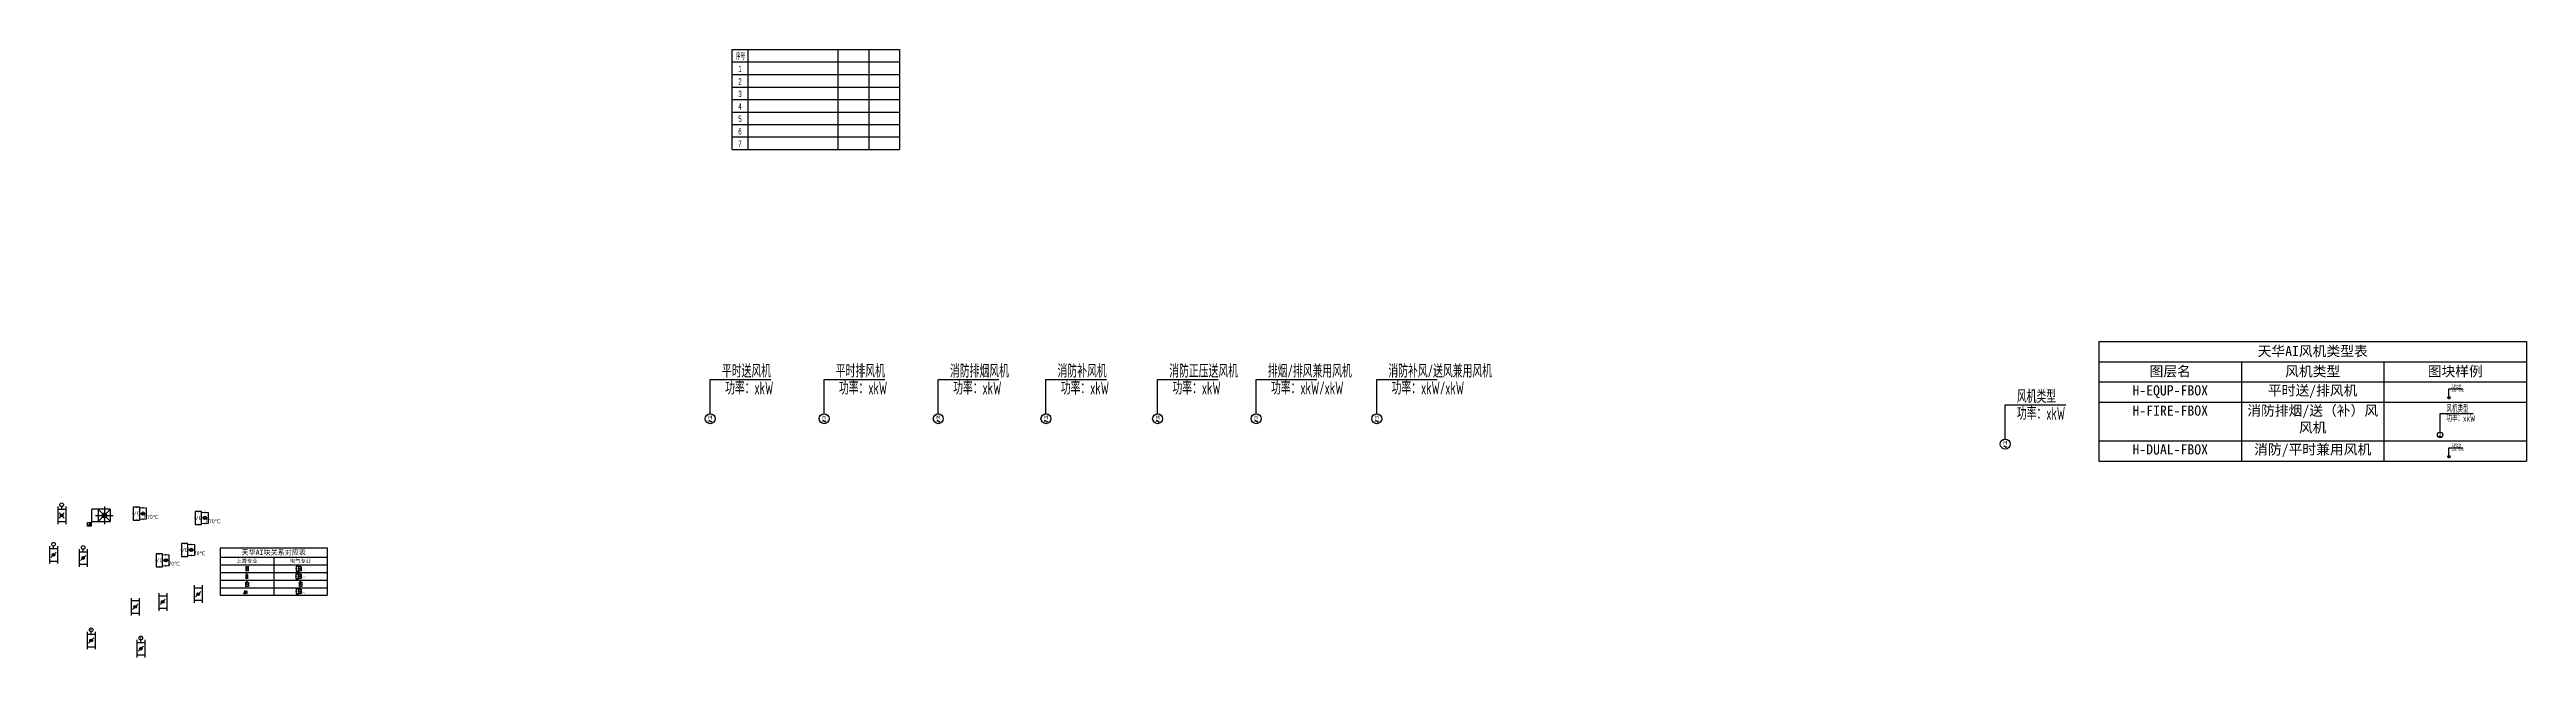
# Model space of a CAD drawing. Header units: millimetres. Extents: x -3085 to 96251, y -1566 to 22776.
import ezdxf
from ezdxf.enums import TextEntityAlignment as Align

# ---------------------------------------------------------------- set-up
doc = ezdxf.new("R2010")
doc.units = ezdxf.units.MM
doc.linetypes.add('DASHED2', pattern=[0.375, 0.25, -0.125])
for name, color, linetype in [('E-UNIV-NOTE', 6, 'Continuous'), ('EQUIP-动力', 3, 'Continuous'), ('EQUIP-消防', 3, 'Continuous'), ('H-DAPP-FDAMP', 161, 'Continuous'), ('H-DAPP-GRIL', 11, 'Continuous'), ('M-VT-TEXT', 21, 'Continuous')]:
    doc.layers.add(name, color=color, linetype=linetype)
doc.styles.add('_TCH_DIM', font='JZFZ_ENG', dxfattribs={"width": 0.8, "bigfont": 'JZFZ_CNA'})
doc.styles.add('_TEL_ATTDEF', font='GBENOR', dxfattribs={"width": 0.8, "height": 3, "bigfont": 'GBCBIG'})
doc.styles.add('_TEL_DIM', font='BZXW', dxfattribs={"width": 0.8, "height": 3.5, "bigfont": 'BZHZ'})
doc.styles.add('TH-STYLE3', font='TSSDENG', dxfattribs={"width": 0.7, "bigfont": 'TSSDCHN'})

# ---------------------------------------------------------------- blocks, each defined once
blk = doc.blocks.new('*U3')
for p, q in [((-160, 350), (-160, -350)), ((-160, 250), (160, 250)), ((-106, -106), (106, 106)), ((160, 350), (160, -350)), ((-160, -250), (160, -250))]:
    blk.add_line(p, q)
blk.add_circle((0, 0), 55)
blk = doc.blocks.new('A$C120A6ACC')
for p, q in [((0, 700), (0, 0)), ((0, 600), (320, 600)), ((0, 100), (320, 100)), ((54, 244), (266, 456)), ((320, 700), (320, 0))]:
    blk.add_line(p, q)
blk.add_circle((160, 350), 55)
blk = doc.blocks.new('$equip$00002773')
for p, q in [((0.65, 0.65), (-0.65, 0.65)), ((-0.65, 0.65), (-0.65, 0)), ((-0.65, 0), (0.65, 0)), ((0.65, 0), (0.65, 0.65))]:
    blk.add_line(p, q)
at = {"const_width": 0.05}
blk.add_lwpolyline([(-0.65, 0.65), (-0.65, 0), (0.65, 0), (0.65, 0.65), (-0.65, 0.65), (-0.65, 0)], dxfattribs=at)
for p in [(-0.65, 0.33), (0, 0.65), (0, 0), (0.65, 0.33)]:
    blk.add_point(p)
at = {"color": 7}
blk.add_attdef('$TEXT$', text='', height=0.4, dxfattribs=at).set_placement((0.01, 0.34), align=Align.MIDDLE_CENTER)
at = {"color": 7, "flags": 1}
for tag, p in [('A', (0, 0)), ('B', (0.9, 0.25))]:
    blk.add_attdef(tag, text='', height=0.4, dxfattribs=at).set_placement(p, align=Align.MIDDLE_CENTER)
blk = doc.blocks.new('$equip$00002402')
at = {"lineweight": 20}
for p, q in [((0.32, 0.56), (-0.33, 0.56)), ((-0.33, -0.56), (0.32, -0.56))]:
    blk.add_line(p, q, dxfattribs=at)
for p, q in [((-0.33, -0.56), (-0.33, 0.56)), ((-0.24, 0), (0, 0)), ((0, 0), (0.24, 0)), ((0.32, 0.56), (0.32, -0.56))]:
    blk.add_line(p, q)
at = {"const_width": 0.05}
for points in [[(-0.33, -0.56), (-0.33, 0.56)], [(-0.33, 0.56), (0.32, 0.56), (0.32, -0.56), (-0.33, -0.56), (-0.33, 0.56), (0.32, 0.56)]]:
    blk.add_lwpolyline(points, dxfattribs=at)
blk.add_circle((0, 0), 0.164)
for p in [(-0.33, 0), (0, 0.56), (0.32, 0), (0, -0.56)]:
    blk.add_point(p)
at = {"color": 7, "style": '_TEL_DIM', "flags": 1}
blk.add_attdef('A', text='', height=0.00002, dxfattribs=at).set_placement((0, 0), align=Align.MIDDLE_CENTER)
at = {"color": 7}
blk.add_attdef('$TEXT$', text='', height=0.4, dxfattribs=at).set_placement((0.83, -0.34), align=Align.MIDDLE_CENTER)
blk = doc.blocks.new('A$C64A26DCF')
at = {"layer": 'EQUIP-消防'}
ref = blk.add_blockref('$equip$00002773', (270, 270), dxfattribs=dict(at, xscale=400, yscale=400, zscale=400, rotation=90))
ref.add_attrib('$TEXT$', 'I/O', dxfattribs={"layer": '0', "color": 7, "height": 160, "style": '_TEL_ATTDEF'}).set_placement((133, 272), align=Align.MIDDLE_CENTER)
ref = blk.add_blockref('$equip$00002402', (401, 270), dxfattribs=dict(at, xscale=400, yscale=400, zscale=400))
ref.add_attrib('$TEXT$', '70℃', dxfattribs={"layer": '0', "color": 7, "height": 160, "style": '_TEL_ATTDEF'}).set_placement((734, 136), align=Align.MIDDLE_CENTER)
blk = doc.blocks.new('A$C3D0E4103')
for p, q in [((0, 700), (0, 0)), ((0, 600), (320, 600)), ((0, 100), (320, 100)), ((54, 244), (266, 456)), ((160, 600), (160, 700)), ((320, 700), (320, 0))]:
    blk.add_line(p, q)
for centre, radius in [((160, 775), 75), ((160, 350), 55)]:
    blk.add_circle(centre, radius)
at = {"insert": (119, 828), "char_height": 100, "width": 300.76, "attachment_point": 1}
blk.add_mtext('\\pi-300,l300,t300;{\\fSimSun|b0|i0|c134|p2;M}', dxfattribs=at)
blk = doc.blocks.new('A$C7520332F')
at = {"layer": 'EQUIP-消防'}
ref = blk.add_blockref('$equip$00002773', (270, 270), dxfattribs=dict(at, xscale=400, yscale=400, zscale=400, rotation=90))
ref.add_attrib('$TEXT$', 'I/O', dxfattribs={"layer": '0', "color": 7, "height": 160, "style": '_TEL_ATTDEF'}).set_placement((133, 272), align=Align.MIDDLE_CENTER)
ref = blk.add_blockref('$equip$00002402', (401, 270), dxfattribs=dict(at, xscale=400, yscale=400, zscale=400))
ref.add_attrib('$TEXT$', 'E70℃', dxfattribs={"layer": '0', "color": 7, "height": 160, "style": '_TEL_ATTDEF'}).set_placement((734, 136), align=Align.MIDDLE_CENTER)
blk = doc.blocks.new('排烟防火阀(280℃)_连锁风机')
h = blk.add_hatch(color=256)
edge = h.paths.add_edge_path()
edge.add_arc((0, 0), 55, 0, 360)
for p, q in [((-300, 450), (-300, -450)), ((-300, 400), (300, 400)), ((-106, -106), (106, 106)), ((-106, 106), (106, -106)), ((0, 400), (0, 500)), ((300, 450), (300, -450)), ((-300, -400), (300, -400))]:
    blk.add_line(p, q)
for centre, radius in [((0, 575), 75), ((0, 0), 55)]:
    blk.add_circle(centre, radius)
blk = doc.blocks.new('70℃电动防火风口B-2018')
at = {"linetype": 'ByBlock'}
h = blk.add_hatch(color=256, dxfattribs=at)
h.dxf.hatch_style = 1
h.paths.add_polyline_path([(-780, -680), (-780, -530), (-930, -680)])
at = {"linetype": 'DASHED2'}
for p, q in [((-750, -500), (-750, 500)), ((500, 500), (-750, 500)), ((-500, 500), (-500, -500)), ((500, -500), (500, 500)), ((-750, -500), (500, -500))]:
    blk.add_line(p, q, dxfattribs=at)
at = {"linetype": 'ByBlock'}
for p, q in [((-600, 0), (600, 0)), ((500, 500), (-500, -500)), ((-500, 500), (500, -500)), ((0, 600), (0, -600)), ((-930, -680), (-930, -530)), ((-930, -530), (-780, -530)), ((-930, -680), (-780, -530)), ((-780, -680), (-930, -680)), ((-750, -500), (-780, -530)), ((-780, -530), (-780, -680))]:
    blk.add_line(p, q, dxfattribs=at)
at = {"linetype": 'ByBlock', "const_width": 117}
blk.add_lwpolyline([(-58, 0, 1), (58, 0, 1)], format="xyb", close=True, dxfattribs=at)
blk = doc.blocks.new('*T5')
at = {"color": 0, "linetype": 'ByBlock', "lineweight": -2, "transparency": 16777216}
for p, q in [((0, 0), (4293, 0)), ((0, 0), (0, -1893)), ((4293, 0), (4293, -1893)), ((0, -372), (4293, -372)), ((0, -676), (4293, -676)), ((0, -980), (4293, -980)), ((2146, -372), (2146, -1893)), ((0, -1284), (4293, -1284)), ((0, -1589), (4293, -1589)), ((0, -1893), (4293, -1893))]:
    blk.add_line(p, q, dxfattribs=at)
at = {"color": 0, "transparency": 16777216}
for name, p, xscale, yscale, zscale in [('A$C120A6ACC', (1027, -929, 0), 0.2897142857142857, 0.2897142857142857, 0.2897142857142857), ('A$C64A26DCF', (3045, -933, 0), 0.3900000000034924, 0.3900000000034924, 0.3900000000034924), ('70℃电动防火风口B-2018', (1028, -1771), 0.09338221759005505, 0.09338221759005505, 0.09338221759005505), ('排烟防火阀(280℃)_连锁风机', (1073, -1455, 0), 0.1843636286512133, 0.1843636286512133, 0.1843636286512133), ('A$C3D0E4103', (1023, -1234, 0), 0.2385882352913107, 0.2385882352913107, 0.2385882352913107), ('A$C7520332F', (3034, -1238, 0), 0.3900000000034924, 0.3900000000034924, 0.3900000000034924), ('A$C64A26DCF', (3045, -1846, 0), 0.3900000000034924, 0.3900000000034924, 0.3900000000034924), ('排烟防火阀(280℃)_连锁风机', (3219, -1455, 0), 0.1843636286512133, 0.1843636286512133, 0.1843636286512133)]:
    blk.add_blockref(name, p, dxfattribs=dict(at, xscale=xscale, yscale=yscale, zscale=zscale))
at = {"color": 0, "transparency": 16777216, "attachment_point": 5}
for s, insert, char_height, width in [('{\\fSimSun|b0|i0|c134|p2;上游专业}', (1073, -524), 152.1, 2044.9), ('{\\fSimSun|b0|i0|c134|p2;天华AI块关系对应表}', (2146, -186), 202.8, 4191.2), ('{\\fSimSun|b0|i0|c134|p2;电气专业}', (3219, -524), 152.1, 2044.9)]:
    blk.add_mtext(s, dxfattribs=dict(at, insert=insert, char_height=char_height, width=width))
blk = doc.blocks.new('A$C73DF16A0')
for p, q in [((0, 700), (0, 0)), ((0, 600), (320, 600)), ((0, 100), (320, 100)), ((54, 244), (266, 456)), ((160, 600), (160, 700)), ((320, 700), (320, 0))]:
    blk.add_line(p, q)
for centre, radius in [((160, 775), 75), ((160, 350), 55)]:
    blk.add_circle(centre, radius)
blk = doc.blocks.new('*U13')
h = blk.add_hatch(color=256)
edge = h.paths.add_edge_path()
edge.add_arc((0, 0), 55, 0, 360)
for p, q in [((-160, 350), (-160, -350)), ((-160, 250), (160, 250)), ((-106, -106), (106, 106)), ((-106, 106), (106, -106)), ((0, 250), (0, 350)), ((160, 350), (160, -350)), ((-160, -250), (160, -250))]:
    blk.add_line(p, q)
for centre, radius in [((0, 425), 75), ((0, 0), 55)]:
    blk.add_circle(centre, radius)
blk = doc.blocks.new('*U21')
at = {"linetype": 'ByBlock'}
h = blk.add_hatch(color=256, dxfattribs=at)
h.dxf.hatch_style = 1
h.paths.add_polyline_path([(-530, -430), (-530, -280), (-680, -430)])
at = {"linetype": 'DASHED2'}
for p, q in [((-500, -250), (-500, 250)), ((250, 250), (-500, 250)), ((-250, 250), (-250, -250)), ((250, -250), (250, 250)), ((-500, -250), (250, -250))]:
    blk.add_line(p, q, dxfattribs=at)
at = {"linetype": 'ByBlock'}
for p, q in [((-350, 0), (350, 0)), ((250, 250), (-250, -250)), ((-250, 250), (250, -250)), ((0, 350), (0, -350)), ((-680, -430), (-680, -280)), ((-680, -280), (-530, -280)), ((-680, -430), (-530, -280)), ((-530, -430), (-680, -430)), ((-500, -250), (-530, -280)), ((-530, -280), (-530, -430))]:
    blk.add_line(p, q, dxfattribs=at)
at = {"linetype": 'ByBlock', "const_width": 117}
blk.add_lwpolyline([(-58, 0, 1), (58, 0, 1)], format="xyb", close=True, dxfattribs=at)
blk = doc.blocks.new('$equip$00002875')
at = {"const_width": 0.05}
blk.add_lwpolyline([(0, 0.5, -1), (0, -0.5, -1), (0, 0.5, 0.021884)], format="xyb", dxfattribs=at)
blk.add_circle((0, 0), 0.5)
for centre, radius, start, end in [((-0.07, -0.27), 0.0768, 17.2272, 184.2164), ((0.07, -0.23), 0.0769, 197.2591, 5.1179)]:
    blk.add_arc(centre, radius, start, end)
at = {"color": 7, "style": '_TEL_DIM'}
blk.add_attdef('$TEXT$', text='', height=0.4, dxfattribs=at).set_placement((0, 0.14), align=Align.MIDDLE_CENTER)
at = {"color": 7, "style": '_TEL_DIM', "flags": 1}
for tag in ['A', 'REMARK']:
    blk.add_attdef(tag, text='', height=0.00002, dxfattribs=at).set_placement((0, 0), align=Align.MIDDLE_CENTER)
blk = doc.blocks.new('天华AI-电气风机块模板')
at = {"layer": 'E-UNIV-NOTE'}
for p, q in [((210, 1781), (2638, 1781, 0)), ((210, 410), (210, 1781))]:
    blk.add_line(p, q, dxfattribs=at)
at = {"layer": 'EQUIP-动力'}
ref = blk.add_blockref('$equip$00002875', (210, 210), dxfattribs=dict(at, xscale=400, yscale=400, zscale=400))
ref.add_attrib('$TEXT$', 'M', dxfattribs={"layer": '0', "color": 7, "height": 160, "style": '_TEL_ATTDEF'}).set_placement((210, 265), align=Align.MIDDLE_CENTER)
at = {"layer": 'E-UNIV-NOTE', "style": 'TH-STYLE3', "width": 0.6}
for s, p in [('风机类型', (677, 2118)), ('功率：xkW', (676, 1441))]:
    blk.add_text(s, height=525, dxfattribs=at).set_placement(p, align=Align.MIDDLE_LEFT)
blk = doc.blocks.new('*T24')
at = {"color": 0, "linetype": 'ByBlock', "lineweight": -2, "transparency": 16777216}
for p, q in [((0, 0), (17145, 0)), ((0, 0), (0, -4794)), ((17145, 0), (17145, -4794)), ((0, -810), (17145, -810)), ((5715, -810), (5715, -4794)), ((11430, -810), (11430, -4794)), ((0, -1620), (17145, -1620)), ((0, -2430), (17145, -2430)), ((0, -3984), (17145, -3984)), ((0, -4794), (17145, -4794))]:
    blk.add_line(p, q, dxfattribs=at)
at = {"color": 0, "transparency": 16777216}
for p, xscale, yscale, zscale in [((13985, -2297, 0), 0.228640774622454, 0.228640774622454, 0.228640774622454), ((13568, -3854, 0), 0.5435008357645486, 0.5435008357645486, 0.5435008357645486), ((13985, -4661, 0), 0.228640774622454, 0.228640774622454, 0.228640774622454)]:
    blk.add_blockref('天华AI-电气风机块模板', p, dxfattribs=dict(at, xscale=xscale, yscale=yscale, zscale=zscale))
at = {"color": 0, "transparency": 16777216, "char_height": 405}
for s, insert, width, attachment_point in [('{\\fSimSun|b0|i0|c134|p2;图层名}', (2858, -1215), 5445, 5), ('{\\fSimSun|b0|i0|c134|p2;天华}AI{\\fSimSun|b0|i0|c134|p2;风机类型表}', (8572, -405), 16875, 5), ('{\\fSimSun|b0|i0|c134|p2;风机类型}', (8572, -1215), 5445, 5), ('{\\fSimSun|b0|i0|c134|p2;图块样例}', (14288, -1215), 5445, 5), ('H-EQUP-FBOX', (2858, -1755), 5445, 2), ('{\\fSimSun|b0|i0|c134|p2;平时送}/{\\fSimSun|b0|i0|c134|p2;排风机}', (8572, -1755), 5445, 2), ('H-FIRE-FBOX', (2858, -2565), 5445, 2), ('{\\fSimSun|b0|i0|c134|p2;消防排烟}/{\\fSimSun|b0|i0|c134|p2;送（补）风风机}', (8572, -2565), 5445, 2), ('H-DUAL-FBOX', (2858, -4119), 5445, 2), ('{\\fSimSun|b0|i0|c134|p2;消防}/{\\fSimSun|b0|i0|c134|p2;平时兼用风机}', (8572, -4119), 5445, 2)]:
    blk.add_mtext(s, dxfattribs=dict(at, insert=insert, width=width, attachment_point=attachment_point))

msp = doc.modelspace()

# ---------------------------------------------------------------- linework, layer by layer
for p, q in [((-3085, 2891), (-3085, 2191)), ((-3085, 2791), (-2765, 2791)), ((-3085, 2291), (-2765, 2291)), ((-3031, 2435), (-2819, 2648)), ((-2925, 2791), (-2925, 2891)), ((-2765, 2891), (-2765, 2191)), ((1293, 1004), (1293, 304)), ((1613, 1004), (1613, 304)), ((1293, 904), (1613, 904)), ((1293, 404), (1613, 404)), ((1347, 548), (1559, 760)), ((-1576, -539), (-1576, -1239)), ((-1576, -639), (-1256, -639)), ((-1522, -995), (-1309, -782)), ((-1416, -639), (-1416, -539)), ((-1256, -539), (-1256, -1239)), ((-1576, -1139), (-1256, -1139))]:
    msp.add_line(p, q)
for centre, radius in [((-2925, 2966), 75), ((-2925, 2541), 55), ((1453, 654), 55), ((-1416, -464), 75), ((-1416, -889), 55)]:
    msp.add_circle(centre, radius)
at = {"layer": 'E-UNIV-NOTE'}
for p, q in [((23413, 9565), (25841, 9565, 0)), ((23413, 8193), (23413, 9565)), ((27980, 9565), (30408, 9565, 0)), ((27980, 8193), (27980, 9565)), ((32559, 9565), (34987, 9565, 0)), ((32559, 8193), (32559, 9565)), ((36876, 9565), (39303, 9565, 0)), ((36876, 8193), (36876, 9565)), ((41355, 9565), (43782, 9565, 0)), ((41355, 8193), (41355, 9565)), ((45307, 9565), (47735, 9565, 0)), ((45307, 8193), (45307, 9565)), ((50144, 9565), (52571, 9565, 0)), ((50144, 8193), (50144, 9565))]:
    msp.add_line(p, q, dxfattribs=at)
at = {"layer": 'M-VT-TEXT'}
for p, q in [((24292, 18776), (24292, 22776)), ((24292, 22776), (31008, 22776)), ((31008, 22276), (24292, 22276)), ((24918, 22776), (24918, 18776)), ((29771, 22776), (29771, 18776)), ((31008, 22776), (31008, 18776)), ((24292, 18776), (31008, 18776))]:
    msp.add_line(p, q, dxfattribs=at)
for points in [[(28534, 22776), (28534, 18776)], [(24292, 21776), (31008, 21776)], [(24292, 21276), (31008, 21276)], [(24292, 20776), (31008, 20776)], [(24292, 20276), (31008, 20276)], [(24292, 19776), (31008, 19776)], [(24292, 19276), (31008, 19276)]]:
    msp.add_lwpolyline(points, dxfattribs=at)

# ---------------------------------------------------------------- block references
for name, p in [('*T24', (79106, 11085)), ('天华AI-电气风机块模板', (75137, 6765)), ('A$C7520332F', (2745, 3749)), ('A$C64A26DCF', (2197, 2467)), ('A$C73DF16A0', (-1896, 2064)), ('*T5', (3760, 2815)), ('A$C120A6ACC', (2712, 620)), ('A$C3D0E4103', (413, -1566))]:
    msp.add_blockref(name, p)
at = {"layer": 'EQUIP-动力'}
ref = msp.add_blockref('$equip$00002875', (23413, 7993), dxfattribs=dict(at, xscale=400, yscale=400, zscale=400))
ref.add_attrib('$TEXT$', 'M', dxfattribs={"layer": '0', "color": 7, "height": 160, "style": '_TEL_ATTDEF'}).set_placement((23414, 8048), align=Align.MIDDLE_CENTER)
ref = msp.add_blockref('$equip$00002875', (27980, 7993), dxfattribs=dict(at, xscale=400, yscale=400, zscale=400))
ref.add_attrib('$TEXT$', 'M', dxfattribs={"layer": '0', "color": 7, "height": 160, "style": '_TEL_ATTDEF'}).set_placement((27980, 8048), align=Align.MIDDLE_CENTER)
ref = msp.add_blockref('$equip$00002875', (32559, 7993), dxfattribs=dict(at, xscale=400, yscale=400, zscale=400))
ref.add_attrib('$TEXT$', 'M', dxfattribs={"layer": '0', "color": 7, "height": 160, "style": '_TEL_ATTDEF'}).set_placement((32560, 8048), align=Align.MIDDLE_CENTER)
ref = msp.add_blockref('$equip$00002875', (36876, 7993), dxfattribs=dict(at, xscale=400, yscale=400, zscale=400))
ref.add_attrib('$TEXT$', 'M', dxfattribs={"layer": '0', "color": 7, "height": 160, "style": '_TEL_ATTDEF'}).set_placement((36876, 8048), align=Align.MIDDLE_CENTER)
ref = msp.add_blockref('$equip$00002875', (41355, 7993), dxfattribs=dict(at, xscale=400, yscale=400, zscale=400))
ref.add_attrib('$TEXT$', 'M', dxfattribs={"layer": '0', "color": 7, "height": 160, "style": '_TEL_ATTDEF'}).set_placement((41355, 8048), align=Align.MIDDLE_CENTER)
ref = msp.add_blockref('$equip$00002875', (45307, 7993), dxfattribs=dict(at, xscale=400, yscale=400, zscale=400))
ref.add_attrib('$TEXT$', 'M', dxfattribs={"layer": '0', "color": 7, "height": 160, "style": '_TEL_ATTDEF'}).set_placement((45307, 8048), align=Align.MIDDLE_CENTER)
ref = msp.add_blockref('$equip$00002875', (50144, 7993), dxfattribs=dict(at, xscale=400, yscale=400, zscale=400))
ref.add_attrib('$TEXT$', 'M', dxfattribs={"layer": '0', "color": 7, "height": 160, "style": '_TEL_ATTDEF'}).set_placement((50144, 8048), align=Align.MIDDLE_CENTER)
at = {"layer": 'EQUIP-消防'}
ref = msp.add_blockref('$equip$00002773', (532, 4193), dxfattribs=dict(at, xscale=400, yscale=400, zscale=400, rotation=90))
ref.add_attrib('$TEXT$', 'I/O', dxfattribs={"layer": '0', "color": 7, "height": 160, "style": '_TEL_ATTDEF'}).set_placement((395, 4196), align=Align.MIDDLE_CENTER)
ref = msp.add_blockref('$equip$00002402', (663, 4193), dxfattribs=dict(at, xscale=400, yscale=400, zscale=400))
ref.add_attrib('$TEXT$', 'E70℃', dxfattribs={"layer": '0', "color": 7, "height": 160, "style": '_TEL_ATTDEF'}).set_placement((996, 4059), align=Align.MIDDLE_CENTER)
ref = msp.add_blockref('$equip$00002773', (1447, 2322), dxfattribs=dict(at, xscale=400, yscale=400, zscale=400, rotation=90))
ref.add_attrib('$TEXT$', 'I/O', dxfattribs={"layer": '0', "color": 7, "height": 160, "style": '_TEL_ATTDEF'}).set_placement((1310, 2324), align=Align.MIDDLE_CENTER)
ref = msp.add_blockref('$equip$00002402', (1578, 2322), dxfattribs=dict(at, xscale=400, yscale=400, zscale=400))
ref.add_attrib('$TEXT$', '70℃', dxfattribs={"layer": '0', "color": 7, "height": 160, "style": '_TEL_ATTDEF'}).set_placement((1911, 2187), align=Align.MIDDLE_CENTER)
at = {"layer": 'H-DAPP-FDAMP'}
for name, p in [('*U13', (-2598, 4121)), ('*U3', (346, 458))]:
    msp.add_blockref(name, p, dxfattribs=at)
at = {"layer": 'H-DAPP-GRIL'}
msp.add_blockref('*U21', (-887, 4121), dxfattribs=at)

# ---------------------------------------------------------------- texts
at = {"insert": (-1457, -411), "char_height": 100, "width": 300.76, "attachment_point": 1}
msp.add_mtext('\\pi-300,l300,t300;{\\fSimSun|b0|i0|c134|p2;M}', dxfattribs=at)
at = {"layer": 'E-UNIV-NOTE', "style": 'TH-STYLE3', "width": 0.6}
for s, p in [('平时送风机', (23880, 9901)), ('平时排风机', (28447, 9901)), ('消防排烟风机', (33026, 9901)), ('消防补风机', (37342, 9901)), ('消防正压送风机', (41821, 9901)), ('排烟/排风兼用风机', (45774, 9901)), ('消防补风/送风兼用风机', (50610, 9901)), ('功率：xkW', (24006, 9224)), ('功率：xkW', (28573, 9224)), ('功率：xkW', (33152, 9224)), ('功率：xkW', (37469, 9224)), ('功率：xkW', (41948, 9224)), ('功率：xkW/xkW', (45900, 9224)), ('功率：xkW/xkW', (50737, 9224))]:
    msp.add_text(s, height=525, dxfattribs=at).set_placement(p, align=Align.MIDDLE_LEFT)
at = {"layer": 'M-VT-TEXT', "style": '_TCH_DIM', "width": 0.564706}
for s, p in [('序号', (24439, 22375)), ('1', (24539, 21875)), ('3', (24539, 20875)), ('2', (24539, 21375)), ('4', (24539, 20375)), ('5', (24539, 19875)), ('6', (24539, 19375)), ('7', (24539, 18875))]:
    msp.add_text(s, height=255, dxfattribs=at).set_placement(p)

doc.saveas('drawing.dxf')
